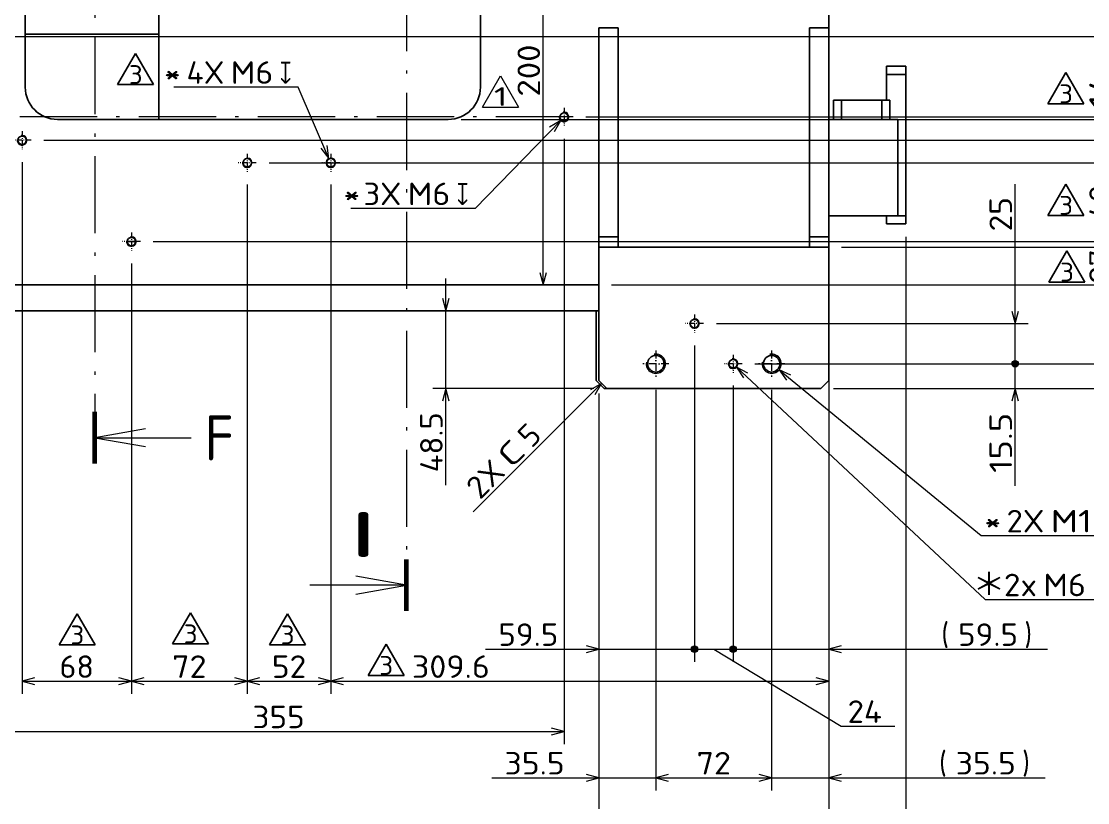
# Model space of a CAD drawing. Extents: x 0 to 1254, y -12 to 833.
# Drawn here: x 930.4 to 1096.1, y 142.7 to 264.2 of the extents above; entities that cross this region are included whole.
import ezdxf
from ezdxf.enums import TextEntityAlignment as Align

# ---------------------------------------------------------------- set-up
doc = ezdxf.new("R2010")
doc.units = 0
doc.linetypes.add('DASHDOT', pattern=[18.5, 12, -3, 0.5, -3])
doc.layers.get('0').update_dxf_attribs({"lineweight": 13})
doc.styles.add('GDT', font='gdt.shx')
doc.styles.get("Standard").update_dxf_attribs({"font": 'isocp.shx'})
doc.dimstyles.get("Standard").update_dxf_attribs({"dimtxt": 2.5, "dimasz": 2.5, "dimexe": 1.25, "dimexo": 0.625, "dimtad": 1, "dimcen": 2.5, "dimadec": 0, "dimazin": 0, "dimtfac": 1, "dimtmove": 0, "dimatfit": 0, "dimfxl": 1, "dimarcsym": 0})

# ---------------------------------------------------------------- blocks, each defined once
blk = doc.blocks.new('*D95')
at = {"color": 214, "lineweight": 13}
for p, q in [((1014.195933, 248.764321), (1000.881472, 235.092622)), ((1000.881472, 235.092622), (981.551707, 235.092622))]:
    blk.add_line(p, q, dxfattribs=at)
blk.add_lwpolyline([(1013.218959, 247.019181), (1014.195933, 248.764321), (1012.477275, 247.741479)], dxfattribs=at)
for s, width, p, p2 in [('3X', 0.953546, (983.551707, 235.592622), (989.43191, 235.592622)), ('M6', 0.967101, (990.43191, 235.592622), (997.040431, 235.592622))]:
    blk.add_text(s, height=3.5, dxfattribs=dict(at, width=width)).set_placement(p, p2, align=Align.FIT)
at = {"color": 214, "lineweight": 13, "style": 'GDT', "width": 0.52601}
blk.add_text('x', height=3.5, dxfattribs=at).set_placement((998.040438, 235.592622), (999.881472, 235.592622), align=Align.FIT)
blk = doc.blocks.new('*D99')
at = {"color": 214, "lineweight": 13}
for p, q in [((1048.153941, 209.975297), (1079.570567, 184.204529)), ((1079.570567, 184.204529), (1104.600718, 184.204529))]:
    blk.add_line(p, q, dxfattribs=at)
blk.add_lwpolyline([(1049.975856, 209.150307), (1048.153941, 209.975297), (1049.31927, 208.349877)], dxfattribs=at)
for s, width, p, p2 in [('2X', 0.953544, (1083.506373, 184.704529), (1089.386561, 184.704529)), ('M12', 0.921945, (1090.386576, 184.704529), (1099.759684, 184.704529))]:
    blk.add_text(s, height=3.5, dxfattribs=dict(at, width=width)).set_placement(p, p2, align=Align.FIT)
at = {"color": 214, "lineweight": 13, "style": 'GDT', "width": 0.52601}
blk.add_text('x', height=3.5, dxfattribs=at).set_placement((1100.759684, 184.704529), (1102.600718, 184.704529), align=Align.FIT)
blk = doc.blocks.new('*D100')
at = {"color": 7, "lineweight": 13}
for p, q in [((1067.869197, 230.676621), (1067.869197, 104.551621)), ((835.719203, 206.301621), (835.719203, 104.551621)), ((835.719203, 106.551621), (1067.869197, 106.551621))]:
    blk.add_line(p, q, dxfattribs=at)
for points in [[(837.651053, 107.06926), (835.719203, 106.551621), (837.651053, 106.033982)], [(1065.937358, 106.033982), (1067.869197, 106.551621), (1065.937358, 107.06926)]]:
    blk.add_lwpolyline(points, dxfattribs=at)
at = {"color": 7, "lineweight": 13, "width": 0.8352}
blk.add_text('928.6', height=3.5, dxfattribs=at).set_placement((945.738997, 107.051621), (957.849398, 107.051621), align=Align.FIT)
blk = doc.blocks.new('*D101')
at = {"color": 7, "lineweight": 13}
blk.add_line((1055.869197, 277.426621), (1055.869197, 326.901304), dxfattribs=at)
for points in [[(1053.937358, 324.383666), (1055.869197, 324.901304), (1053.937358, 325.418942)], [(1013.540843, 302.096352), (1013.023188, 300.164508), (1014.437419, 301.578702)]]:
    blk.add_lwpolyline(points, dxfattribs=at)
blk.add_arc((1055.869197, 275.426621), 49.474682, 90.000003, 149.999273, dxfattribs=at)
blk.add_text('%%d', height=3.5, rotation=25.510466, dxfattribs=at).set_placement((1035.302714, 321.761118))
at = {"color": 7, "lineweight": 13, "width": 0.868246}
blk.add_text('60', height=3.5, rotation=25.51051, dxfattribs=at).set_placement((1030.771998, 318.823442), (1035.604182, 321.129363), align=Align.FIT)
blk = doc.blocks.new('*D102')
at = {"color": 7, "lineweight": 13}
for p, q in [((996.348452, 192.036607), (996.348452, 224.176621)), ((1019.369197, 207.051621), (994.348452, 207.051621))]:
    blk.add_line(p, q, dxfattribs=at)
for points in [[(995.830813, 221.108475), (996.348452, 219.176621), (996.866091, 221.108475)], [(996.866091, 205.119767), (996.348452, 207.051621), (995.830813, 205.119767)]]:
    blk.add_lwpolyline(points, dxfattribs=at)
at = {"color": 7, "lineweight": 13, "width": 0.836938}
blk.add_text('48.5', height=3.5, rotation=90, dxfattribs=at).set_placement((995.848452, 194.036607), (995.848452, 203.382409), align=Align.FIT)
blk = doc.blocks.new('*D107')
at = {"color": 7, "lineweight": 13}
for p, q in [((1034.994197, 213.77662), (1034.994197, 164.551621)), ((1020.119197, 206.301621), (1020.119197, 164.551621)), ((1002.494456, 166.551621), (1034.494197, 166.551621))]:
    blk.add_line(p, q, dxfattribs=at)
blk.add_lwpolyline([(1018.187358, 166.033982), (1020.119197, 166.551621), (1018.187358, 167.06926)], dxfattribs=at)
at = {"color": 7, "lineweight": 13, "const_width": 0.5}
for points in [[(1035.244197, 166.551621, 1), (1034.744197, 166.551621)], [(1034.744197, 166.551621, 1), (1035.244197, 166.551621)]]:
    blk.add_lwpolyline(points, format="xyb", dxfattribs=at)
at = {"color": 7, "lineweight": 13}
blk.add_circle((1034.994197, 166.551621), 0.5, dxfattribs=at)
at = {"color": 7, "lineweight": 13, "width": 0.836938}
blk.add_text('59.5', height=3.5, dxfattribs=at).set_placement((1004.494456, 167.051621), (1013.840266, 167.051621), align=Align.FIT)
blk = doc.blocks.new('*D108')
at = {"color": 7, "lineweight": 13}
for p, q in [((1034.994197, 213.77662), (1034.994197, 164.551621)), ((1040.994197, 207.52662), (1040.994197, 164.551621)), ((1035.494197, 166.551621), (1040.494197, 166.551621)), ((1037.994197, 166.551621), (1057.793086, 154.577073)), ((1057.793086, 154.577073), (1066.147273, 154.577073))]:
    blk.add_line(p, q, dxfattribs=at)
at = {"color": 7, "lineweight": 13, "const_width": 0.5}
for points in [[(1035.244197, 166.551621, 1), (1034.744197, 166.551621)], [(1034.744197, 166.551621, 1), (1035.244197, 166.551621)], [(1041.244197, 166.551621, 1), (1040.744197, 166.551621)], [(1040.744197, 166.551621, 1), (1041.244197, 166.551621)]]:
    blk.add_lwpolyline(points, format="xyb", dxfattribs=at)
at = {"color": 7, "lineweight": 13}
for centre in [(1034.994197, 166.551621), (1040.994197, 166.551621)]:
    blk.add_circle(centre, 0.5, dxfattribs=at)
at = {"color": 7, "lineweight": 13, "width": 0.845398}
blk.add_text('24', height=3.5, dxfattribs=at).set_placement((1058.793086, 155.077073), (1064.147273, 155.077073), align=Align.FIT)
blk = doc.blocks.new('*D109')
at = {"color": 7, "lineweight": 13}
for p, q in [((1040.994197, 207.52662), (1040.994197, 164.551621)), ((1055.869197, 206.301621), (1055.869197, 164.551621)), ((1041.494197, 166.551621), (1089.879786, 166.551621))]:
    blk.add_line(p, q, dxfattribs=at)
at = {"color": 7, "lineweight": 13, "const_width": 0.5}
for points in [[(1041.244197, 166.551621, 1), (1040.744197, 166.551621)], [(1040.744197, 166.551621, 1), (1041.244197, 166.551621)]]:
    blk.add_lwpolyline(points, format="xyb", dxfattribs=at)
at = {"color": 7, "lineweight": 13}
blk.add_lwpolyline([(1057.801051, 167.06926), (1055.869197, 166.551621), (1057.801051, 166.033982)], dxfattribs=at)
blk.add_circle((1040.994197, 166.551621), 0.5, dxfattribs=at)
for s, p in [('(', (1073.377909, 167.051621)), (')', (1086.301753, 167.051621))]:
    blk.add_text(s, height=3.5, dxfattribs=at).set_placement(p)
at = {"color": 7, "lineweight": 13, "width": 0.836937}
blk.add_text('59.5', height=3.5, dxfattribs=at).set_placement((1075.955943, 167.051621), (1085.301738, 167.051621), align=Align.FIT)
blk = doc.blocks.new('*D110')
at = {"color": 214, "lineweight": 13}
for p, q in [((1041.542002, 210.414361), (1080.191401, 174.272446)), ((1080.191401, 174.272446), (1097.852626, 174.272446))]:
    blk.add_line(p, q, dxfattribs=at)
blk.add_lwpolyline([(1043.30659, 209.472954), (1041.542002, 210.414361), (1042.599482, 208.71679)], dxfattribs=at)
for s, width, p, p2 in [('2x', 0.909156, (1083.092219, 174.772446), (1088.244105, 174.772446)), ('M6', 0.967101, (1089.244105, 174.772446), (1095.852626, 174.772446))]:
    blk.add_text(s, height=3.5, dxfattribs=dict(at, width=width)).set_placement(p, p2, align=Align.FIT)
blk = doc.blocks.new('*D111')
at = {"color": 7, "lineweight": 13}
for p, q in [((945.181704, 323.051621), (915.062871, 323.051621)), ((917.062869, 223.176621), (917.062869, 323.051621))]:
    blk.add_line(p, q, dxfattribs=at)
for points in [[(917.580508, 321.119769), (917.062869, 323.051621), (916.545232, 321.119769)], [(916.545232, 225.108475), (917.062869, 223.176621), (917.580508, 225.108475)]]:
    blk.add_lwpolyline(points, dxfattribs=at)
at = {"color": 7, "lineweight": 13, "width": 0.8352}
blk.add_text('399.5', height=3.5, rotation=90, dxfattribs=at).set_placement((916.562871, 285.653973), (916.562871, 297.764378), align=Align.FIT)
blk = doc.blocks.new('*D113')
at = {"color": 7, "lineweight": 13}
for p, q in [((837.469203, 250.176621), (837.469203, 343.551621)), ((948.469203, 334.839122), (948.469203, 343.551621)), ((837.469203, 341.551621), (948.469203, 341.551621))]:
    blk.add_line(p, q, dxfattribs=at)
for points in [[(839.401053, 342.069259), (837.469203, 341.551621), (839.401053, 341.033983)], [(946.537352, 341.033983), (948.469203, 341.551621), (946.537352, 342.069259)]]:
    blk.add_lwpolyline(points, dxfattribs=at)
at = {"color": 7, "lineweight": 13, "width": 0.839874}
blk.add_text('444', height=3.5, dxfattribs=at).set_placement((888.90981, 342.051621), (897.028596, 342.051621), align=Align.FIT)
blk = doc.blocks.new('*D121')
at = {"color": 7, "lineweight": 13}
for p, q in [((1029.5442, 273.176621), (1009.489199, 273.176621)), ((1011.489199, 223.176621), (1011.489199, 273.176621))]:
    blk.add_line(p, q, dxfattribs=at)
for points in [[(1012.006839, 271.244771), (1011.489199, 273.176621), (1010.97156, 271.244771)], [(1010.97156, 225.108475), (1011.489199, 223.176621), (1012.006839, 225.108475)]]:
    blk.add_lwpolyline(points, dxfattribs=at)
at = {"color": 7, "lineweight": 13, "width": 0.854609}
blk.add_text('200', height=3.5, rotation=90, dxfattribs=at).set_placement((1010.989199, 252.458489), (1010.989199, 260.577279), align=Align.FIT)
blk = doc.blocks.new('*D123')
at = {"color": 214, "lineweight": 13}
for p, q in [((973.367251, 253.961869), (954.037486, 253.961869)), ((978.171244, 242.864892), (973.367251, 253.961869))]:
    blk.add_line(p, q, dxfattribs=at)
blk.add_lwpolyline([(976.928721, 244.432099), (978.171244, 242.864892), (977.878794, 244.8434)], dxfattribs=at)
blk.add_arc((978.469203, 242.176621), 0.75, 113.40827, 266.19701, dxfattribs=at)
for s, width, p, p2 in [('4X', 0.953546, (956.037486, 254.461869), (961.917689, 254.461869)), ('M6', 0.967101, (962.917689, 254.461869), (969.52621, 254.461869))]:
    blk.add_text(s, height=3.5, dxfattribs=dict(at, width=width)).set_placement(p, p2, align=Align.FIT)
at = {"color": 214, "lineweight": 13, "style": 'GDT', "width": 0.52601}
blk.add_text('x', height=3.5, dxfattribs=at).set_placement((970.526217, 254.461869), (972.367251, 254.461869), align=Align.FIT)
blk = doc.blocks.new('*D136')
at = {"color": 7, "lineweight": 13}
for p, q in [((837.469203, 225.176621), (837.469203, 428.551621)), ((930.969203, 295.926621), (930.969203, 428.551621)), ((837.469203, 426.551621), (930.969203, 426.551621))]:
    blk.add_line(p, q, dxfattribs=at)
for points in [[(839.401053, 427.06926), (837.469203, 426.551621), (839.401053, 426.033982)], [(929.037352, 426.033982), (930.969203, 426.551621), (929.037352, 427.06926)]]:
    blk.add_lwpolyline(points, dxfattribs=at)
at = {"color": 7, "lineweight": 13, "width": 0.839874}
blk.add_text('374', height=3.5, dxfattribs=at).set_placement((880.15981, 427.051621), (888.278596, 427.051621), align=Align.FIT)
blk = doc.blocks.new('*D138')
at = {"color": 7, "lineweight": 13}
for p, q in [((1001.719203, 271.163075), (1001.719203, 428.551621)), ((1055.869197, 225.176621), (1055.869197, 428.551621)), ((1001.719203, 426.551621), (1055.869197, 426.551621))]:
    blk.add_line(p, q, dxfattribs=at)
for points in [[(1003.651057, 427.06926), (1001.719203, 426.551621), (1003.651057, 426.033982)], [(1053.937358, 426.033982), (1055.869197, 426.551621), (1053.937358, 427.06926)]]:
    blk.add_lwpolyline(points, dxfattribs=at)
for s, p in [('(', (1020.16096, 427.051621)), (')', (1035.849406, 427.051621))]:
    blk.add_text(s, height=3.5, dxfattribs=at).set_placement(p)
at = {"color": 7, "lineweight": 13, "width": 0.835201}
blk.add_text('216.6', height=3.5, dxfattribs=at).set_placement((1022.738993, 427.051621), (1034.849406, 427.051621), align=Align.FIT)
blk = doc.blocks.new('*D140')
at = {"color": 7, "lineweight": 13}
for p, q in [((880.719203, 206.301621), (880.719203, 134.551621)), ((1020.119197, 206.301621), (1020.119197, 134.551621)), ((880.719203, 136.551621), (1020.119197, 136.551621))]:
    blk.add_line(p, q, dxfattribs=at)
for points in [[(882.651054, 137.06926), (880.719203, 136.551621), (882.651054, 136.033982)], [(1018.187358, 136.033982), (1020.119197, 136.551621), (1018.187358, 137.06926)]]:
    blk.add_lwpolyline(points, dxfattribs=at)
at = {"color": 7, "lineweight": 13, "width": 0.8352}
blk.add_text('557.6', height=3.5, dxfattribs=at).set_placement((944.363997, 137.051621), (956.474398, 137.051621), align=Align.FIT)
blk = doc.blocks.new('*D141')
at = {"color": 7, "lineweight": 13}
for p, q in [((1020.119197, 206.301621), (1020.119197, 134.551621)), ((1055.869197, 206.301621), (1055.869197, 134.551621)), ((1020.119197, 136.551621), (1055.869197, 136.551621))]:
    blk.add_line(p, q, dxfattribs=at)
for points in [[(1022.051051, 137.06926), (1020.119197, 136.551621), (1022.051051, 136.033982)], [(1053.937358, 136.033982), (1055.869197, 136.551621), (1053.937358, 137.06926)]]:
    blk.add_lwpolyline(points, dxfattribs=at)
at = {"color": 7, "lineweight": 13, "width": 0.854608}
blk.add_text('143', height=3.5, dxfattribs=at).set_placement((1033.934809, 137.051621), (1042.053584, 137.051621), align=Align.FIT)
blk = doc.blocks.new('*D145')
at = {"color": 7, "lineweight": 13}
for p, q in [((1020.119197, 206.301621), (1020.119197, 144.551621)), ((1028.994197, 206.889123), (1028.994197, 144.551621)), ((1003.474536, 146.551621), (1033.994197, 146.551621))]:
    blk.add_line(p, q, dxfattribs=at)
for points in [[(1018.187358, 146.033982), (1020.119197, 146.551621), (1018.187358, 147.06926)], [(1030.926051, 147.06926), (1028.994197, 146.551621), (1030.926051, 146.033982)]]:
    blk.add_lwpolyline(points, dxfattribs=at)
at = {"color": 7, "lineweight": 13, "width": 0.836938}
blk.add_text('35.5', height=3.5, dxfattribs=at).set_placement((1005.474536, 147.051621), (1014.820338, 147.051621), align=Align.FIT)
blk = doc.blocks.new('*D146')
at = {"color": 7, "lineweight": 13}
for p, q in [((1028.994197, 206.889123), (1028.994197, 144.551621)), ((1046.994197, 206.889123), (1046.994197, 144.551621)), ((1028.994197, 146.551621), (1046.994197, 146.551621))]:
    blk.add_line(p, q, dxfattribs=at)
for points in [[(1030.926051, 147.06926), (1028.994197, 146.551621), (1030.926051, 146.033982)], [(1045.062358, 146.033982), (1046.994197, 146.551621), (1045.062358, 147.06926)]]:
    blk.add_lwpolyline(points, dxfattribs=at)
at = {"color": 7, "lineweight": 13, "width": 0.868247}
blk.add_text('72', height=3.5, dxfattribs=at).set_placement((1035.317103, 147.051621), (1040.67129, 147.051621), align=Align.FIT)
blk = doc.blocks.new('*D147')
at = {"color": 7, "lineweight": 13}
for p, q in [((1046.994197, 206.889123), (1046.994197, 144.551621)), ((1055.869197, 206.301621), (1055.869197, 144.551621)), ((1041.994197, 146.551621), (1089.53152, 146.551621))]:
    blk.add_line(p, q, dxfattribs=at)
for points in [[(1045.062358, 146.033982), (1046.994197, 146.551621), (1045.062358, 147.06926)], [(1057.801051, 147.06926), (1055.869197, 146.551621), (1057.801051, 146.033982)]]:
    blk.add_lwpolyline(points, dxfattribs=at)
for s, p in [('(', (1073.029643, 147.051621)), (')', (1085.953486, 147.051621))]:
    blk.add_text(s, height=3.5, dxfattribs=at).set_placement(p)
at = {"color": 7, "lineweight": 13, "width": 0.836937}
blk.add_text('35.5', height=3.5, dxfattribs=at).set_placement((1075.607691, 147.051621), (1084.953486, 147.051621), align=Align.FIT)
blk = doc.blocks.new('*D155')
at = {"color": 7, "lineweight": 13}
for p, q in [((925.969203, 246.605851), (925.969203, 151.748826)), ((1014.719203, 245.90162), (1014.719203, 151.748826)), ((925.969203, 153.748826), (1014.719203, 153.748826))]:
    blk.add_line(p, q, dxfattribs=at)
for points in [[(927.901053, 154.266465), (925.969203, 153.748826), (927.901053, 153.231187)], [(1012.787348, 153.231187), (1014.719203, 153.748826), (1012.787348, 154.266465)]]:
    blk.add_lwpolyline(points, dxfattribs=at)
at = {"color": 7, "lineweight": 13, "width": 0.854609}
blk.add_text('355', height=3.5, dxfattribs=at).set_placement((966.284808, 154.248826), (974.403598, 154.248826), align=Align.FIT)
blk = doc.blocks.new('*D160')
at = {"color": 7, "lineweight": 13}
for p, q in [((1018.119197, 249.301621), (1119.691889, 249.301621)), ((1117.691889, 223.176621), (1117.691889, 249.301621)), ((1022.119197, 223.176621), (1119.691889, 223.176621))]:
    blk.add_line(p, q, dxfattribs=at)
for points in [[(1118.209529, 247.369767), (1117.691889, 249.301621), (1117.17425, 247.369767)], [(1117.17425, 225.108475), (1117.691889, 223.176621), (1118.209529, 225.108475)]]:
    blk.add_lwpolyline(points, dxfattribs=at)
at = {"color": 7, "lineweight": 13, "width": 0.8352}
blk.add_text('104.5', height=3.5, rotation=90, dxfattribs=at).set_placement((1117.191889, 230.183922), (1117.191889, 242.29432), align=Align.FIT)
blk = doc.blocks.new('*D161')
at = {"color": 7, "lineweight": 13}
for p, q in [((929.369204, 261.801621), (1119.691889, 261.801621)), ((1117.691889, 249.301621), (1117.691889, 261.801621)), ((1018.119197, 249.301621), (1119.691889, 249.301621))]:
    blk.add_line(p, q, dxfattribs=at)
for points in [[(1118.209529, 259.869767), (1117.691889, 261.801621), (1117.17425, 259.869767)], [(1117.17425, 251.233475), (1117.691889, 249.301621), (1118.209529, 251.233475)]]:
    blk.add_lwpolyline(points, dxfattribs=at)
at = {"color": 7, "lineweight": 13, "width": 0.868247}
blk.add_text('50', height=3.5, rotation=90, dxfattribs=at).set_placement((1117.191889, 252.874528), (1117.191889, 258.228715), align=Align.FIT)
blk = doc.blocks.new('*D162')
at = {"color": 7, "lineweight": 13}
for p, q in [((929.369204, 344.301621), (1119.691889, 344.301621)), ((1117.691889, 261.801621), (1117.691889, 344.301621)), ((929.369204, 261.801621), (1119.691889, 261.801621))]:
    blk.add_line(p, q, dxfattribs=at)
for points in [[(1118.209529, 342.36977), (1117.691889, 344.301621), (1117.17425, 342.36977)], [(1117.17425, 263.733472), (1117.691889, 261.801621), (1118.209529, 263.733472)]]:
    blk.add_lwpolyline(points, dxfattribs=at)
at = {"color": 7, "lineweight": 13, "width": 0.854609}
blk.add_text('330', height=3.5, rotation=90, dxfattribs=at).set_placement((1117.191889, 309.992228), (1117.191889, 318.111014), align=Align.FIT)
blk = doc.blocks.new('*D163')
at = {"color": 7, "lineweight": 13}
for p, q in [((837.469203, 206.301621), (837.469203, 124.551621)), ((1055.869197, 206.301621), (1055.869197, 124.551621)), ((837.469203, 126.551621), (1055.869197, 126.551621))]:
    blk.add_line(p, q, dxfattribs=at)
for points in [[(839.401053, 127.06926), (837.469203, 126.551621), (839.401053, 126.033982)], [(1053.937358, 126.033982), (1055.869197, 126.551621), (1053.937358, 127.06926)]]:
    blk.add_lwpolyline(points, dxfattribs=at)
at = {"color": 7, "lineweight": 13, "width": 0.8352}
blk.add_text('873.6', height=3.5, dxfattribs=at).set_placement((940.614001, 127.051621), (952.724406, 127.051621), align=Align.FIT)
blk = doc.blocks.new('*D164')
at = {"color": 7, "lineweight": 13}
for p, q in [((1067.869197, 230.676621), (1067.869197, 124.551621)), ((1055.869197, 206.301621), (1055.869197, 124.551621)), ((1050.869197, 126.551621), (1086.072734, 126.551621))]:
    blk.add_line(p, q, dxfattribs=at)
for points in [[(1053.937358, 126.033982), (1055.869197, 126.551621), (1053.937358, 127.06926)], [(1069.801051, 127.06926), (1067.869197, 126.551621), (1069.801051, 126.033982)]]:
    blk.add_lwpolyline(points, dxfattribs=at)
for s, p in [('(', (1073.562464, 127.051621)), (')', (1082.4947, 127.051621))]:
    blk.add_text(s, height=3.5, dxfattribs=at).set_placement(p)
at = {"color": 7, "lineweight": 13, "width": 0.868247}
blk.add_text('48', height=3.5, dxfattribs=at).set_placement((1076.140498, 127.051621), (1081.494685, 127.051621), align=Align.FIT)
blk = doc.blocks.new('*D165')
at = {"color": 7, "lineweight": 13}
for p, q in [((998.719203, 248.926621), (1127.854609, 248.926621)), ((1125.854609, 223.176621), (1125.854609, 248.926621)), ((1022.119197, 223.176621), (1127.854609, 223.176621))]:
    blk.add_line(p, q, dxfattribs=at)
for points in [[(1126.372248, 246.994767), (1125.854609, 248.926621), (1125.33697, 246.994767)], [(1125.33697, 225.108475), (1125.854609, 223.176621), (1126.372248, 225.108475)]]:
    blk.add_lwpolyline(points, dxfattribs=at)
at = {"color": 7, "lineweight": 13, "width": 0.854609}
blk.add_text('103', height=3.5, rotation=90, dxfattribs=at).set_placement((1125.354609, 231.992226), (1125.354609, 240.111016), align=Align.FIT)
blk = doc.blocks.new('*D166')
at = {"color": 7, "lineweight": 13}
for p, q in [((955.828746, 298.926621), (1127.854609, 298.926621)), ((1125.854609, 248.926621), (1125.854609, 298.926621)), ((998.719203, 248.926621), (1127.854609, 248.926621))]:
    blk.add_line(p, q, dxfattribs=at)
for points in [[(1126.372248, 296.994769), (1125.854609, 298.926621), (1125.33697, 296.994769)], [(1125.33697, 250.858475), (1125.854609, 248.926621), (1126.372248, 250.858475)]]:
    blk.add_lwpolyline(points, dxfattribs=at)
at = {"color": 7, "lineweight": 13, "width": 0.854609}
blk.add_text('200', height=3.5, rotation=90, dxfattribs=at).set_placement((1125.354609, 281.805016), (1125.354609, 289.923806), align=Align.FIT)
blk = doc.blocks.new('*D168')
at = {"color": 7, "lineweight": 13}
for p, q in [((1051.031703, 210.926621), (1105.013423, 210.926621)), ((1103.013423, 190.9879), (1103.013423, 210.426621)), ((1056.619197, 207.051621), (1105.013423, 207.051621))]:
    blk.add_line(p, q, dxfattribs=at)
at = {"color": 7, "lineweight": 13, "const_width": 0.5}
for points in [[(1103.263423, 210.926621, 1), (1102.763423, 210.926621)], [(1102.763423, 210.926621, 1), (1103.263423, 210.926621)]]:
    blk.add_lwpolyline(points, format="xyb", dxfattribs=at)
at = {"color": 7, "lineweight": 13}
blk.add_lwpolyline([(1103.531062, 205.119767), (1103.013423, 207.051621), (1102.495784, 205.119767)], dxfattribs=at)
blk.add_circle((1103.013423, 210.926621), 0.5, dxfattribs=at)
at = {"color": 7, "lineweight": 13, "width": 0.836938}
blk.add_text('15.5', height=3.5, rotation=90, dxfattribs=at).set_placement((1102.513423, 192.987916), (1102.513423, 202.333718), align=Align.FIT)
blk = doc.blocks.new('*D169')
at = {"color": 7, "lineweight": 13}
for p, q in [((1103.013423, 211.426621), (1103.013423, 294.170174)), ((1057.869197, 229.051621), (1105.013423, 229.051621)), ((1051.031703, 210.926621), (1105.013423, 210.926621))]:
    blk.add_line(p, q, dxfattribs=at)
blk.add_lwpolyline([(1102.495784, 230.983475), (1103.013423, 229.051621), (1103.531062, 230.983475)], dxfattribs=at)
at = {"color": 7, "lineweight": 13, "const_width": 0.5}
for points in [[(1103.263423, 210.926621, 1), (1102.763423, 210.926621)], [(1102.763423, 210.926621, 1), (1103.263423, 210.926621)]]:
    blk.add_lwpolyline(points, format="xyb", dxfattribs=at)
at = {"color": 7, "lineweight": 13}
blk.add_circle((1103.013423, 210.926621), 0.5, dxfattribs=at)
for s, p in [(')', (1102.513423, 290.592141)), ('(', (1102.513423, 277.668297))]:
    blk.add_text(s, height=3.5, rotation=90.000003, dxfattribs=at).set_placement(p)
at = {"color": 7, "lineweight": 13, "width": 0.836938}
blk.add_text('72.5', height=3.5, rotation=90, dxfattribs=at).set_placement((1102.513423, 280.246331), (1102.513423, 289.592141), align=Align.FIT)
blk = doc.blocks.new('*D170')
at = {"color": 7, "lineweight": 13}
for p, q in [((1057.869197, 229.051621), (1112.234492, 229.051621)), ((1110.234492, 207.051621), (1110.234492, 229.051621)), ((1056.619197, 207.051621), (1112.234492, 207.051621))]:
    blk.add_line(p, q, dxfattribs=at)
for points in [[(1110.752131, 227.119767), (1110.234492, 229.051621), (1109.716853, 227.119767)], [(1109.716853, 208.983475), (1110.234492, 207.051621), (1110.752131, 208.983475)]]:
    blk.add_lwpolyline(points, dxfattribs=at)
at = {"color": 7, "lineweight": 13, "width": 0.868247}
blk.add_text('88', height=3.5, rotation=90, dxfattribs=at).set_placement((1109.734492, 213.556328), (1109.734492, 218.910516), align=Align.FIT)
blk = doc.blocks.new('*D171')
at = {"color": 7, "lineweight": 13}
for p, q in [((927.969203, 360.558449), (1112.234492, 360.558449)), ((1110.234492, 229.051621), (1110.234492, 360.558449)), ((1057.869197, 229.051621), (1112.234492, 229.051621))]:
    blk.add_line(p, q, dxfattribs=at)
for points in [[(1110.752131, 358.626599), (1110.234492, 360.558449), (1109.716853, 358.626599)], [(1109.716853, 230.983475), (1110.234492, 229.051621), (1110.752131, 230.983475)]]:
    blk.add_lwpolyline(points, dxfattribs=at)
for s, p in [(')', (1109.734492, 321.042446)), ('(', (1109.734492, 309.345626))]:
    blk.add_text(s, height=3.5, rotation=90.000003, dxfattribs=at).set_placement(p)
at = {"color": 7, "lineweight": 13, "width": 0.854609}
blk.add_text('526', height=3.5, rotation=90, dxfattribs=at).set_placement((1109.734492, 311.92366), (1109.734492, 320.042446), align=Align.FIT)
blk = doc.blocks.new('*D172')
at = {"color": 7, "lineweight": 13}
for p, q in [((1057.869197, 275.426621), (1135.769892, 275.426621)), ((1133.769892, 223.176621), (1133.769892, 275.426621)), ((1022.119197, 223.176621), (1135.769892, 223.176621))]:
    blk.add_line(p, q, dxfattribs=at)
for points in [[(1134.287532, 273.494771), (1133.769892, 275.426621), (1133.252253, 273.494771)], [(1133.252253, 225.108475), (1133.769892, 223.176621), (1134.287532, 225.108475)]]:
    blk.add_lwpolyline(points, dxfattribs=at)
at = {"color": 7, "lineweight": 13, "width": 0.86987}
blk.add_text('209', height=3.5, rotation=90, dxfattribs=at).set_placement((1133.269892, 245.242226), (1133.269892, 253.361016), align=Align.FIT)
blk = doc.blocks.new('*D176')
at = {"color": 7, "lineweight": 13}
for p, q in [((1067.869197, 230.676621), (1067.869197, 114.551621)), ((837.469203, 206.301621), (837.469203, 114.551621)), ((837.469203, 116.551621), (1067.869197, 116.551621))]:
    blk.add_line(p, q, dxfattribs=at)
for points in [[(839.401053, 117.06926), (837.469203, 116.551621), (839.401053, 116.033982)], [(1065.937358, 116.033982), (1067.869197, 116.551621), (1065.937358, 117.06926)]]:
    blk.add_lwpolyline(points, dxfattribs=at)
at = {"color": 7, "lineweight": 13, "width": 0.8352}
blk.add_text('921.6', height=3.5, dxfattribs=at).set_placement((946.613997, 117.051621), (958.724398, 117.051621), align=Align.FIT)
blk = doc.blocks.new('*D181')
at = {"color": 7, "lineweight": 13}
for p, q in [((978.469203, 238.77662), (978.469203, 159.574418)), ((1055.869197, 227.051606), (1055.869197, 159.574418)), ((978.469203, 161.574418), (1055.869197, 161.574418))]:
    blk.add_line(p, q, dxfattribs=at)
for points in [[(980.401057, 162.092057), (978.469203, 161.574418), (980.401057, 161.056779)], [(1053.937358, 161.056779), (1055.869197, 161.574418), (1053.937358, 162.092057)]]:
    blk.add_lwpolyline(points, dxfattribs=at)
at = {"color": 7, "lineweight": 13, "width": 0.8352}
blk.add_text('309.6', height=3.5, dxfattribs=at).set_placement((991.071521, 162.074418), (1003.181918, 162.074418), align=Align.FIT)
blk = doc.blocks.new('*D182')
at = {"color": 7, "lineweight": 13}
for p, q in [((965.469203, 238.77662), (965.469203, 159.574418)), ((978.469203, 238.77662), (978.469203, 159.574418)), ((965.469203, 161.574418), (978.469203, 161.574418))]:
    blk.add_line(p, q, dxfattribs=at)
for points in [[(967.401057, 162.092057), (965.469203, 161.574418), (967.401057, 161.056779)], [(976.537348, 161.056779), (978.469203, 161.574418), (976.537348, 162.092057)]]:
    blk.add_lwpolyline(points, dxfattribs=at)
at = {"color": 7, "lineweight": 13, "width": 0.868247}
blk.add_text('52', height=3.5, dxfattribs=at).set_placement((969.292109, 162.074418), (974.646296, 162.074418), align=Align.FIT)
blk = doc.blocks.new('*D183')
at = {"color": 7, "lineweight": 13}
for p, q in [((965.469203, 238.77662), (965.469203, 159.574418)), ((947.469203, 226.52662), (947.469203, 159.574418)), ((947.469203, 161.574418), (965.469203, 161.574418))]:
    blk.add_line(p, q, dxfattribs=at)
for points in [[(949.401057, 162.092057), (947.469203, 161.574418), (949.401057, 161.056779)], [(963.537348, 161.056779), (965.469203, 161.574418), (963.537348, 162.092057)]]:
    blk.add_lwpolyline(points, dxfattribs=at)
at = {"color": 7, "lineweight": 13, "width": 0.868247}
blk.add_text('72', height=3.5, dxfattribs=at).set_placement((953.792109, 162.074418), (959.146296, 162.074418), align=Align.FIT)
blk = doc.blocks.new('*D184')
at = {"color": 7, "lineweight": 13}
for p, q in [((930.469203, 242.27662), (930.469203, 159.574418)), ((947.469203, 226.52662), (947.469203, 159.574418)), ((930.469203, 161.574418), (947.469203, 161.574418))]:
    blk.add_line(p, q, dxfattribs=at)
for points in [[(932.401053, 162.092057), (930.469203, 161.574418), (932.401053, 161.056779)], [(945.537352, 161.056779), (947.469203, 161.574418), (945.537352, 162.092057)]]:
    blk.add_lwpolyline(points, dxfattribs=at)
at = {"color": 7, "lineweight": 13, "width": 0.868247}
blk.add_text('68', height=3.5, dxfattribs=at).set_placement((936.292109, 162.074418), (941.646296, 162.074418), align=Align.FIT)
blk = doc.blocks.new('*D185')
at = {"color": 7, "lineweight": 13}
for p, q in [((1100.371577, 218.176621), (1100.371577, 234.926621)), ((950.869204, 229.926621), (1102.371577, 229.926621)), ((1022.119197, 223.176621), (1102.371577, 223.176621))]:
    blk.add_line(p, q, dxfattribs=at)
for points in [[(1099.853938, 231.858475), (1100.371577, 229.926621), (1100.889216, 231.858475)], [(1100.889216, 221.244767), (1100.371577, 223.176621), (1099.853938, 221.244767)]]:
    blk.add_lwpolyline(points, dxfattribs=at)
at = {"color": 7, "lineweight": 13, "width": 0.868247}
blk.add_text('27', height=3.5, rotation=90, dxfattribs=at).set_placement((1099.871577, 223.408631), (1099.871577, 228.762818), align=Align.FIT)
blk = doc.blocks.new('*D186')
at = {"color": 7, "lineweight": 13}
for p, q in [((968.869204, 242.176621), (1102.371577, 242.176621)), ((1100.371577, 229.926621), (1100.371577, 242.176621)), ((950.869204, 229.926621), (1102.371577, 229.926621))]:
    blk.add_line(p, q, dxfattribs=at)
for points in [[(1100.889216, 240.244767), (1100.371577, 242.176621), (1099.853938, 240.244767)], [(1099.853938, 231.858475), (1100.371577, 229.926621), (1100.889216, 231.858475)]]:
    blk.add_lwpolyline(points, dxfattribs=at)
at = {"color": 7, "lineweight": 13, "width": 0.892365}
blk.add_text('49', height=3.5, rotation=90, dxfattribs=at).set_placement((1099.871577, 233.374528), (1099.871577, 238.728715), align=Align.FIT)
blk = doc.blocks.new('*D187')
at = {"color": 7, "lineweight": 13}
for p, q in [((1100.371577, 237.176621), (1100.371577, 258.030808)), ((933.869204, 245.676621), (1102.371577, 245.676621)), ((968.869204, 242.176621), (1102.371577, 242.176621))]:
    blk.add_line(p, q, dxfattribs=at)
for points in [[(1099.853938, 247.608475), (1100.371577, 245.676621), (1100.889216, 247.608475)], [(1100.889216, 240.244767), (1100.371577, 242.176621), (1099.853938, 240.244767)]]:
    blk.add_lwpolyline(points, dxfattribs=at)
at = {"color": 7, "lineweight": 13, "width": 0.845398}
blk.add_text('14', height=3.5, rotation=90, dxfattribs=at).set_placement((1099.871577, 250.676621), (1099.871577, 256.030808), align=Align.FIT)
blk = doc.blocks.new('*D188')
at = {"color": 7, "lineweight": 13}
for p, q in [((1044.394206, 210.926621), (1086.854487, 210.926621)), ((1084.854487, 191.955018), (1084.854487, 210.426621)), ((1056.619197, 207.051621), (1086.854487, 207.051621))]:
    blk.add_line(p, q, dxfattribs=at)
at = {"color": 7, "lineweight": 13, "const_width": 0.5}
for points in [[(1085.104487, 210.926621, 1), (1084.604487, 210.926621)], [(1084.604487, 210.926621, 1), (1085.104487, 210.926621)]]:
    blk.add_lwpolyline(points, format="xyb", dxfattribs=at)
at = {"color": 7, "lineweight": 13}
blk.add_lwpolyline([(1085.372126, 205.119767), (1084.854487, 207.051621), (1084.336848, 205.119767)], dxfattribs=at)
blk.add_circle((1084.854487, 210.926621), 0.5, dxfattribs=at)
at = {"color": 7, "lineweight": 13, "width": 0.836938}
blk.add_text('15.5', height=3.5, rotation=90, dxfattribs=at).set_placement((1084.354487, 193.955033), (1084.354487, 203.300835), align=Align.FIT)
blk = doc.blocks.new('*D189')
at = {"color": 7, "lineweight": 13}
for p, q in [((1084.854487, 211.426621), (1084.854487, 238.851914)), ((1038.394206, 217.176621), (1086.854487, 217.176621)), ((1044.394206, 210.926621), (1086.854487, 210.926621))]:
    blk.add_line(p, q, dxfattribs=at)
blk.add_lwpolyline([(1084.336848, 219.108475), (1084.854487, 217.176621), (1085.372126, 219.108475)], dxfattribs=at)
at = {"color": 7, "lineweight": 13, "const_width": 0.5}
for points in [[(1085.104487, 210.926621, 1), (1084.604487, 210.926621)], [(1084.604487, 210.926621, 1), (1085.104487, 210.926621)]]:
    blk.add_lwpolyline(points, format="xyb", dxfattribs=at)
at = {"color": 7, "lineweight": 13}
blk.add_circle((1084.854487, 210.926621), 0.5, dxfattribs=at)
at = {"color": 7, "lineweight": 13, "width": 0.868247}
blk.add_text('25', height=3.5, rotation=90, dxfattribs=at).set_placement((1084.354487, 231.497727), (1084.354487, 236.851914), align=Align.FIT)

msp = doc.modelspace()

# ---------------------------------------------------------------- linework, layer by layer
at = {"color": 7, "linetype": 'DASHDOT', "lineweight": 13}
for p, q in [((941.7585, 409.7249), (941.7585, 203.4272)), ((990.2251, 382.5516), (990.2251, 180.4918)), ((1016.1192, 249.3016), (925.517, 249.3016))]:
    msp.add_line(p, q, dxfattribs=at)
at = {"color": 7, "lineweight": 25}
for p, q in [((930.9692, 253.9266), (930.9692, 293.9266)), ((1055.8692, 275.4266), (1055.8692, 229.0516)), ((1001.7192, 269.1631), (1001.7192, 253.9266)), ((951.7192, 262.1766), (951.7192, 265.1766)), ((951.7192, 262.1766), (930.9691, 262.1766)), ((930.9691, 262.1766), (951.7192, 262.1766)), ((951.7192, 248.9265), (951.7192, 262.1766)), ((1020.1192, 263.1766), (1020.1192, 230.6766)), ((1023.1192, 263.1766), (1020.1192, 263.1766)), ((1023.1192, 263.1766), (1023.1192, 230.6766)), ((1055.8692, 263.1766), (1052.8692, 263.1766)), ((1052.8692, 263.1766), (1052.8692, 230.6766)), ((1055.8692, 263.1766), (1055.8692, 230.6766)), ((945.3249, 254.3286), (948.1249, 259.1783)), ((948.1249, 259.1783), (950.9249, 254.3286)), ((1064.8692, 257.1766), (1064.8692, 255.9266)), ((1064.8692, 257.1766), (1067.8692, 257.1766)), ((1067.8692, 257.1766), (1067.8692, 255.9266)), ((1064.8692, 255.9266), (1064.8692, 251.9266)), ((1064.8692, 255.9266), (1067.8692, 255.9266)), ((1067.8692, 255.9266), (1067.8692, 233.9266)), ((1089.9314, 251.3441), (1092.7314, 256.1939)), ((1092.7314, 256.1939), (1095.5314, 251.3441)), ((945.3249, 254.3286), (950.9249, 254.3286)), ((1056.6192, 251.9266), (1056.6192, 248.9266)), ((1056.6192, 251.9266), (1057.8692, 251.9266)), ((1057.8692, 251.9266), (1057.8692, 248.9266)), ((1057.8692, 251.9266), (1064.1192, 251.9266)), ((1064.1192, 251.9266), (1065.3692, 251.9266)), ((1064.1192, 251.9266), (1064.1192, 248.9266)), ((1065.3692, 251.9266), (1065.3692, 248.9266)), ((1089.9314, 251.3441), (1095.5314, 251.3441)), ((996.7192, 248.9266), (935.9692, 248.9266)), ((1055.8692, 248.9266), (1056.6192, 248.9266)), ((1056.6192, 248.9266), (1057.8692, 248.9266)), ((1057.8692, 248.9266), (1064.1192, 248.9266)), ((1064.1192, 248.9266), (1065.3692, 248.9266)), ((1065.3692, 248.9266), (1066.6192, 248.9266)), ((1066.6192, 248.9266), (1066.6192, 247.3266)), ((1066.6192, 247.3266), (1066.6192, 235.5266)), ((1089.9409, 233.9986), (1092.7409, 238.8483)), ((1092.7409, 238.8483), (1095.5409, 233.9986)), ((1066.6192, 235.5266), (1066.6192, 233.9266)), ((1055.8692, 233.9266), (1066.6192, 233.9266)), ((1064.8692, 232.6766), (1064.8692, 233.9266)), ((1066.6192, 233.9266), (1067.8692, 233.9266)), ((1067.8692, 232.6766), (1067.8692, 233.9266)), ((1089.9409, 233.9986), (1095.5409, 233.9986)), ((1064.8692, 232.6766), (1067.8692, 232.6766)), ((1020.1192, 230.6766), (1020.1192, 229.0516)), ((1023.1192, 230.6766), (1020.1192, 230.6766)), ((1023.1192, 230.6766), (1023.1192, 229.0516)), ((1055.8692, 230.6766), (1052.8692, 230.6766)), ((1052.8692, 230.6766), (1052.8692, 229.0516)), ((1055.8692, 230.6766), (1055.8692, 223.1766)), ((946.8192, 229.9266), (948.1192, 229.9266)), ((1020.1192, 229.0516), (1020.1192, 208.3016)), ((1020.1192, 229.0516), (1055.8692, 229.0516)), ((1055.8692, 208.3016), (1055.8692, 229.0516)), ((1090.0912, 223.6194), (1092.8912, 228.4692)), ((1092.8912, 228.4692), (1095.6912, 223.6194)), ((1020.1192, 223.1766), (880.7192, 223.1766)), ((880.7192, 223.1766), (1020.1192, 223.1766)), ((1055.8692, 219.1766), (1055.8692, 223.1766)), ((1090.0912, 223.6194), (1095.6912, 223.6194)), ((880.7192, 219.1766), (1020.1192, 219.1766)), ((1019.7192, 219.1766), (1019.7192, 208.3016)), ((1019.7192, 208.3016), (1020.9692, 207.0516)), ((1020.1192, 208.3016), (1021.3692, 207.0516)), ((1054.6192, 207.0516), (1055.8692, 208.3016)), ((1021.3689, 207.0516), (1020.9692, 207.0516)), ((1054.6192, 207.0516), (1021.3692, 207.0516)), ((936.2366, 167.1939), (939.0366, 172.0436)), ((939.0366, 172.0436), (941.8366, 167.1939)), ((953.8461, 167.3558), (956.6461, 172.2055)), ((956.6461, 172.2055), (959.4461, 167.3558)), ((968.9275, 167.2104), (971.7275, 172.0601)), ((971.7275, 172.0601), (974.5275, 167.2104)), ((936.2366, 167.1939), (941.8366, 167.1939)), ((953.8461, 167.3558), (959.4461, 167.3558)), ((968.9275, 167.2104), (974.5275, 167.2104)), ((984.2505, 162.4452), (987.0505, 167.2949)), ((987.0505, 167.2949), (989.8505, 162.4452)), ((984.2505, 162.4452), (989.8505, 162.4452))]:
    msp.add_line(p, q, dxfattribs=at)
at = {"color": 7, "lineweight": 13}
for p, q in [((1002.0541, 250.8307), (1004.8541, 255.6805)), ((1004.8541, 255.6805), (1007.6541, 250.8307)), ((1002.0541, 250.8307), (1007.6541, 250.8307)), ((1020.5562, 207.8646), (1000.5877, 187.8962)), ((941.7585, 199.4272), (956.7585, 199.4272)), ((990.2251, 176.4918), (975.2251, 176.4918))]:
    msp.add_line(p, q, dxfattribs=at)
at = {"color": 7, "linetype": 'DASHDOT', "lineweight": 13, "ltscale": 0.07}
for p, q in [((1014.7192, 250.7016), (1014.7192, 247.9016)), ((930.4692, 247.0766), (930.4692, 244.2766)), ((931.8692, 245.6766), (929.0692, 245.6766)), ((966.8692, 242.1766), (964.0692, 242.1766)), ((965.4692, 243.5766), (965.4692, 240.7766)), ((979.8692, 242.1766), (977.0692, 242.1766)), ((978.4692, 243.5766), (978.4692, 240.7766)), ((947.4692, 231.3266), (947.4692, 228.5266)), ((948.8692, 229.9266), (946.0692, 229.9266)), ((1036.3942, 217.1766), (1033.5942, 217.1766)), ((1034.9942, 218.5766), (1034.9942, 215.7766)), ((1040.9942, 212.3266), (1040.9942, 209.5266)), ((1042.3942, 210.9266), (1039.5942, 210.9266))]:
    msp.add_line(p, q, dxfattribs=at)
at = {"color": 7, "linetype": 'DASHDOT', "lineweight": 13, "ltscale": 0.101875}
for p, q in [((1028.9942, 212.9641), (1028.9942, 208.8891)), ((1046.9942, 212.9641), (1046.9942, 208.8891)), ((1031.0317, 210.9266), (1026.9567, 210.9266)), ((1049.0317, 210.9266), (1044.9567, 210.9266))]:
    msp.add_line(p, q, dxfattribs=at)
at = {"color": 7, "lineweight": 100}
for p, q in [((941.7585, 195.4272), (941.7585, 203.4272)), ((990.2251, 172.4918), (990.2251, 180.4918))]:
    msp.add_line(p, q, dxfattribs=at)
at = {"color": 7, "lineweight": 13}
for points in [[(1019.5562, 206.1326), (1020.5562, 207.8646), (1018.8241, 206.8646)], [(949.6369, 200.8164), (941.7585, 199.4272), (949.6369, 198.038)], [(982.3466, 175.1026), (990.2251, 176.4918), (982.3466, 177.881)]]:
    msp.add_lwpolyline(points, dxfattribs=at)
at = {"color": 7, "lineweight": 25}
for centre, radius in [((1014.7192, 249.3016), 0.65), ((930.4692, 245.6766), 0.65), ((965.4692, 242.1766), 0.65), ((978.4692, 242.1766), 0.65), ((947.4692, 229.9266), 0.65), ((1034.9942, 217.1766), 0.65), ((1028.9942, 210.9266), 1.2875), ((1046.9942, 210.9266), 1.2875), ((1040.9942, 210.9266), 0.65)]:
    msp.add_circle(centre, radius, dxfattribs=at)
for centre, start, end in [((935.9692, 253.9266), 180, 270), ((996.7192, 253.9266), 270, 0)]:
    msp.add_arc(centre, 5, start, end, dxfattribs=at)
at = {"color": 7, "lineweight": 13}
for centre, radius in [((1014.7192, 249.3016), 0.75), ((930.4692, 245.6766), 0.75), ((965.4692, 242.1766), 0.75), ((978.4692, 242.1766), 0.75), ((947.4692, 229.9266), 0.75), ((1034.9942, 217.1766), 0.75), ((1028.9942, 210.9266), 1.5), ((1046.9942, 210.9266), 1.5), ((1040.9942, 210.9266), 0.75)]:
    msp.add_arc(centre, radius, 169.999993, 100.000014, dxfattribs=at)

# ---------------------------------------------------------------- texts
for s, height, width, p, p2 in [('3', 2.91, 0.913974, (947.0749, 254.4407), (949.228, 254.4407)), ('*', 3.5, 1.195196, (952.5435, 254.4271), (955.1331, 254.4271)), ('1', 2.91, 1.412515, (1003.8041, 251.0242), (1005.9572, 251.0242)), ('3', 2.91, 0.913974, (1091.6814, 251.4562), (1093.8345, 251.4562)), ('*', 3.5, 1.195196, (980.423, 235.6435), (983.0126, 235.6435)), ('3', 2.91, 0.913974, (1091.6909, 234.1107), (1093.8439, 234.1107)), ('3', 2.91, 0.913974, (1091.8412, 223.7315), (1093.9942, 223.7315)), ('F', 7, 0.81086, (958.8202, 195.8887), (963.4151, 195.8887)), ('I', 7, 3.446154, (981.2284, 180.8725), (985.8233, 180.8725)), ('*', 3.5, 1.1952, (1080.0671, 184.7554), (1082.6567, 184.7554)), ('＊', 3.5, 2.071674, (1078.1824, 174.9748), (1083.3616, 174.9748)), ('3', 2.91, 0.913975, (937.9866, 167.306), (940.1396, 167.306)), ('3', 2.91, 0.913974, (955.5961, 167.4679), (957.7491, 167.4679)), ('3', 2.91, 0.913974, (970.6775, 167.3225), (972.8306, 167.3225)), ('3', 2.91, 0.913974, (986.0005, 162.5573), (988.1535, 162.5573))]:
    msp.add_text(s, height=height, dxfattribs=dict(at, width=width)).set_placement(p, p2, align=Align.FIT)
for s, rotation, width, p, p2 in [('5', 45.000119, 0.913974, (1009.6525, 197.6681), (1011.4836, 199.4992)), ('C', 44.99982, 1.146434, (1006.5134, 194.529), (1008.9454, 196.961)), ('2X', 45, 0.953546, (1001.6484, 189.664), (1005.8063, 193.8219))]:
    msp.add_text(s, height=3.5, rotation=rotation, dxfattribs=dict(at, width=width)).set_placement(p, p2, align=Align.FIT)

# ---------------------------------------------------------------- dimensions: what is measured, and where the dimension line sits
at = {"lineweight": 0}
for base, p1, p2, angle, picture, middle, dimtype in [((837.4692, 426.5516), (930.9692, 293.9266), (837.4692, 223.1766), 180, '*D136', (884.2192, 426.5516), 160), ((1117.6919, 261.8016), (927.3692, 344.3016), (927.3692, 261.8016), 270, '*D162', (1117.6919, 314.0516), 161), ((917.0629, 223.1766), (947.1817, 323.0516), (914.5629, 223.1766), 270, '*D111', (917.0629, 291.7092), 160), ((1125.8546, 248.9266), (953.8287, 298.9266), (996.7192, 248.9266), 270, '*D166', (1125.8546, 285.8644), 160), ((1133.7699, 223.1766), (1055.8692, 275.4266), (1020.1192, 223.1766), 270, '*D172', (1133.7699, 249.3016), 160), ((1011.4892, 223.1766), (1031.5442, 273.1766), (1013.9892, 223.1766), 270, '*D121', (1011.4892, 256.5179), 160), ((1117.6919, 249.3016), (927.3692, 261.8016), (1016.1192, 249.3016), 270, '*D161', (1117.6919, 255.5516), 160), ((1100.3716, 242.1766), (931.8692, 245.6766), (966.8692, 242.1766), 270, '*D187', (1100.3716, 253.3537), 160), ((1125.8546, 223.1766), (996.7192, 248.9266), (1020.1192, 223.1766), 270, '*D165', (1125.8546, 236.0516), 160), ((1117.6919, 223.1766), (1016.1192, 249.3016), (1020.1192, 223.1766), 270, '*D160', (1117.6919, 236.2391), 160), ((925.9692, 153.7488), (1014.7192, 247.9016), (925.9692, 248.6059), 180, '*D155', (970.3442, 153.7488), 160), ((1100.3716, 229.9266), (966.8692, 242.1766), (948.8692, 229.9266), 270, '*D186', (1100.3716, 236.0516), 160), ((978.4692, 161.5744), (965.4692, 240.7766), (978.4692, 240.7766), 0, '*D182', (971.9692, 161.5744), 161), ((1084.8545, 210.9266), (1036.3942, 217.1766), (1042.3942, 210.9266), 270, '*D189', (1084.8545, 234.1748), 160), ((1100.3716, 223.1766), (948.8692, 229.9266), (1020.1192, 223.1766), 270, '*D185', (1100.3716, 226.0857), 160), ((837.4692, 116.5516), (1067.8692, 232.6766), (837.4692, 208.3016), 180, '*D176', (952.6692, 116.5516), 160), ((1110.2345, 207.0516), (1055.8692, 229.0516), (1054.6192, 207.0516), 270, '*D170', (1110.2345, 216.2334), 160), ((996.3485, 207.0516), (998.8485, 219.1766), (1021.3692, 207.0516), 270, '*D102', (996.3485, 198.7095), 160), ((1020.1192, 166.5516), (1034.9942, 215.7766), (1020.1192, 208.3016), 180, '*D107', (1009.1674, 166.5516), 160), ((1034.9942, 166.5516), (1040.9942, 209.5266), (1034.9942, 215.7766), 180, '*D108', (1061.4702, 166.5516), 160), ((1084.8545, 207.0516), (1042.3942, 210.9266), (1054.6192, 207.0516), 270, '*D188', (1084.8545, 198.6279), 160), ((1103.0134, 207.0516), (1049.0317, 210.9266), (1054.6192, 207.0516), 270, '*D168', (1103.0134, 197.6608), 160), ((1020.1192, 146.5516), (1028.9942, 208.8891), (1020.1192, 208.3016), 180, '*D145', (1010.1474, 146.5516), 160), ((1028.9942, 146.5516), (1046.9942, 208.8891), (1028.9942, 208.8891), 180, '*D146', (1037.9942, 146.5516), 161), ((837.4692, 126.5516), (1055.8692, 208.3016), (837.4692, 208.3016), 180, '*D163', (946.6692, 126.5516), 161), ((880.7192, 136.5516), (1020.1192, 208.3016), (880.7192, 208.3016), 180, '*D140', (950.4192, 136.5516), 161), ((1020.1192, 136.5516), (1055.8692, 208.3016), (1020.1192, 208.3016), 180, '*D141', (1037.9942, 136.5516), 161)]:
    dim = msp.add_linear_dim(base=base, p1=p1, p2=p2, angle=angle, dimstyle='STANDARD', override={"dimlfac": 4}, dxfattribs=at)
    dim.commit()
    dim.dimension.update_dxf_attribs({"geometry": picture, "text_midpoint": middle, "dimtype": dimtype})
for base, p1, p2, angle, picture, middle in [((1001.7192, 426.5516), (1055.8692, 223.1766), (1001.7192, 269.1631), 180, '*D138', (1028.7942, 426.5516)), ((1110.2345, 229.0516), (925.9692, 360.5585), (1055.8692, 229.0516), 270, '*D171', (1110.2345, 315.9831)), ((1103.0134, 210.9266), (1055.8692, 229.0516), (1049.0317, 210.9266), 270, '*D169', (1103.0134, 284.9192)), ((1055.8692, 126.5516), (1067.8692, 232.6766), (1055.8692, 208.3016), 180, '*D164', (1078.8176, 126.5516)), ((1040.9942, 166.5516), (1055.8692, 208.3016), (1040.9942, 209.5266), 180, '*D109', (1080.6288, 166.5516)), ((1046.9942, 146.5516), (1055.8692, 208.3016), (1046.9942, 208.8891), 180, '*D147', (1080.2806, 146.5516))]:
    dim = msp.add_linear_dim(base=base, p1=p1, p2=p2, angle=angle, text='(<>)', dimstyle='STANDARD', override={"dimlfac": 4}, dxfattribs=at)
    dim.commit()
    dim.dimension.update_dxf_attribs({"geometry": picture, "text_midpoint": middle, "dimtype": 160})
for base, p1, p2, picture, middle in [((948.4692, 341.5516), (837.4692, 248.1766), (948.4692, 332.8391), '*D113', (892.9692, 341.5516)), ((947.4692, 161.5744), (930.4692, 244.2766), (947.4692, 228.5266), '*D184', (938.9692, 161.5744)), ((965.4692, 161.5744), (947.4692, 228.5266), (965.4692, 240.7766), '*D183', (956.4692, 161.5744)), ((1055.8692, 161.5744), (978.4692, 240.7766), (1055.8692, 229.0516), '*D181', (997.1267, 161.5744)), ((1067.8692, 106.5516), (835.7192, 208.3016), (1067.8692, 232.6766), '*D100', (951.7942, 106.5516))]:
    dim = msp.add_linear_dim(base=base, p1=p1, p2=p2, dimstyle='STANDARD', override={"dimlfac": 4}, dxfattribs=at)
    dim.commit()
    dim.dimension.update_dxf_attribs({"geometry": picture, "text_midpoint": middle, "dimtype": 160})
dim = msp.add_angular_dim_2l(base=(1038.9481, 321.9177), line1=((1055.8692, 263.058), (1055.8692, 275.4266)), line2=((1055.8692, 275.4266), (1015.1882, 298.9145)), dimstyle='STANDARD', dxfattribs=at)
dim.commit()
dim.dimension.update_dxf_attribs({"geometry": '*D101', "text_midpoint": (1034.5616, 320.0779), "dimtype": 162})
for p1, p2, text, picture, middle in [((978.7672, 241.4883), (978.1712, 242.8649), '4XM6<DEPTH>', '*D123', (971.1004, 259.1981)), ((1015.2425, 249.8389), (1014.1959, 248.7643), '3XM6<DEPTH>', '*D95', (997.5449, 231.6666)), ((1040.4464, 211.4389), (1041.542, 210.4144), '2xM6', '*D110', (1084.0202, 170.692)), ((1045.8345, 211.8779), (1048.1539, 209.9753), '2XM12<DEPTH>', '*D99', (1086.527, 178.4982))]:
    dim = msp.add_diameter_dim_2p(p1=p1, p2=p2, text=text, dimstyle='STANDARD', override={"dimlfac": 4}, dxfattribs=at)
    dim.commit()
    dim.dimension.update_dxf_attribs({"geometry": picture, "text_midpoint": middle, "dimtype": 163})

doc.saveas('drawing.dxf')
